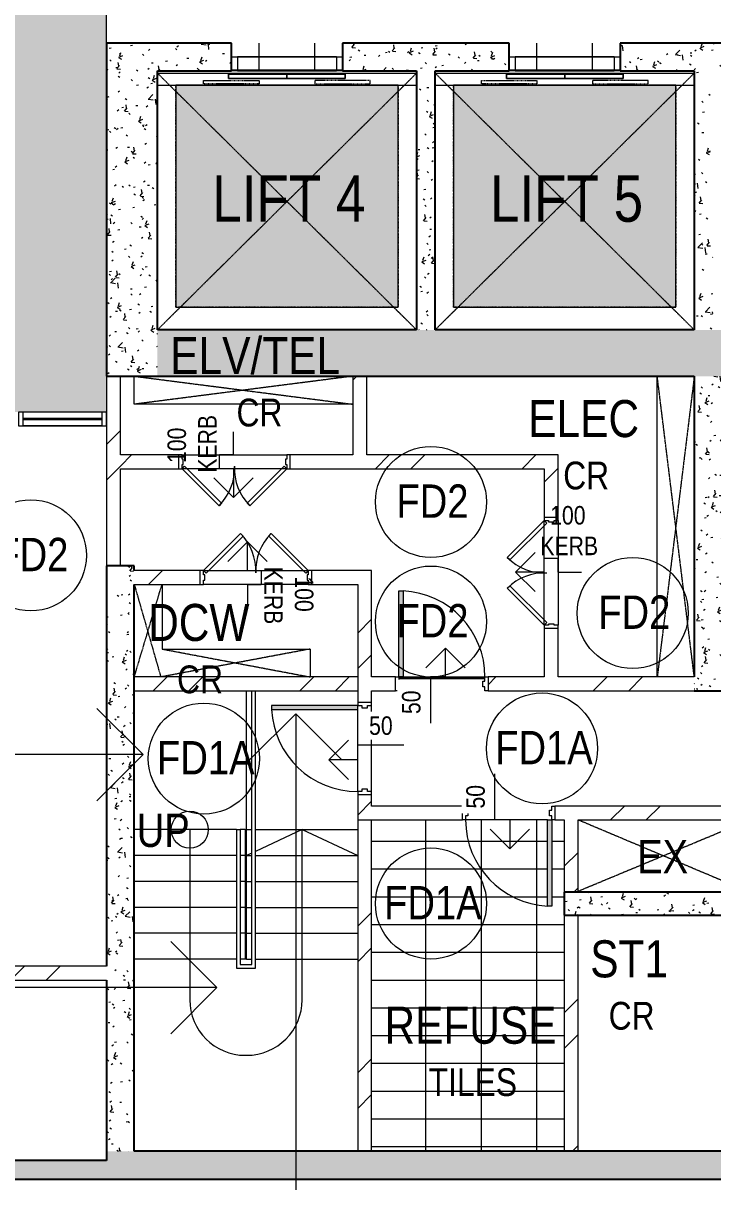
# Model space of a CAD drawing. Header units: millimetres. Extents: x -4865574 to 353735, y -2734656 to 279194.
# Drawn here: x -4836004 to -4828554, y -2709532 to -2697012 of the extents above; entities that cross this region are included whole.
import ezdxf

# ---------------------------------------------------------------- set-up
doc = ezdxf.new("R2010")
doc.units = ezdxf.units.MM
for name, pattern in [('AM-Centre', [11.5, 8, -1, 1.5, -1]), ('AM-Hidden', [4, 3, -1]), ('Long dash', [14.2875, 9.525, -4.7625]), ('Loose dash', [9.525, 3.175, -6.35])]:
    doc.linetypes.add(name, pattern=pattern)
doc.layers.add('+AT9-Hardscape', color=1, linetype='Continuous')
doc.layers.add('+AT9-Hatch', color=8, linetype='Continuous')
for name, color, linetype, lineweight in [('CURTAIN-MULLION', 8, 'Continuous', 9), ('CURTAIN-MULLION-CUT', 6, 'Continuous', 9), ('CURTAINPANEL', 8, 'Continuous', 9), ('CURTAINPANEL-CUT', 6, 'Continuous', 9), ('DOOR', 8, 'Continuous', 9), ('DOOR-CUT', 6, 'Continuous', 9), ('FLOOR', 6, 'Continuous', 9), ('FLOOR-FILL', 8, 'Continuous', 9), ('HRAIL', 8, 'Continuous', 9), ('HRAIL-POST', 8, 'Continuous', 9), ('LINE-0_13', 8, 'AM-Centre', 9), ('SPECEQUIP', 8, 'Continuous', 9), ('SPECEQUIP-1', 8, 'AM-Hidden', 9), ('SPECEQUIP-3', 8, 'Loose dash', 9), ('SPECEQUIP-4', 8, 'Long dash', 9), ('STAIR', 6, 'Continuous', 9), ('Stair Paths', 7, 'Continuous', 9), ('SYM', 9, 'Continuous', 9), ('SYM-SPOTELEV', 7, 'Continuous', 9), ('TAG-DOOR', 7, 'Continuous', 9), ('TAG-ROOM', 7, 'Continuous', 9), ('TEXT', 7, 'Continuous', 9), ('TEXT-1', 250, 'Continuous', 9), ('Up Arrows', 7, 'Continuous', 9), ('WALL-FILL', 8, 'Continuous', 9), ('WALL-FILL-1', 7, 'Continuous', 9), ('WALL-INT', 6, 'Continuous', 9), ('WALL-INTCUT', 2, 'Continuous', 9), ('WALL-RETCUT-1', 1, 'Continuous', 25)]:
    doc.layers.add(name, color=color, linetype=linetype, lineweight=lineweight)
doc.layers.add('SPECEQUIP-2', color=8, linetype='AM-Hidden', lineweight=9, transparency=1)
doc.styles.add('Arial Narrow', font='', dxfattribs={"height": 360})
doc.styles.add('Arial Narrow_1', font='', dxfattribs={"height": 300})
doc.styles.add('Arial Narrow_2', font='', dxfattribs={"height": 400})
doc.styles.add('Arial Narrow_3', font='', dxfattribs={"height": 200})
doc.styles.add('Arial Narrow_4', font='', dxfattribs={"height": 500})
doc.styles.get('Arial Narrow').set_extended_font_data('Arial Narrow')
doc.styles.get('Arial Narrow_1').set_extended_font_data('Arial Narrow')
doc.styles.get('Arial Narrow_2').set_extended_font_data('Arial Narrow')
doc.styles.get('Arial Narrow_3').set_extended_font_data('Arial Narrow')
doc.styles.get('Arial Narrow_4').set_extended_font_data('Arial Narrow')
pattern_1 = [(50, (0, 0), (437.242336, -38.253597), [45.72, -502.92]), (355, (0, 0), (-84.582752, 458.536743), [36.576, -402.336]), (100.451, (36.44, -3.2), (352.661968, 420.280247), [38.856, -427.416]), (46.184, (0, 121.9), (650.5899, -100.90328), [68.58, -754.38]), (96.636, (54.2, 113.5), (569.7659, 593.826305), [58.284, -641.124]), (351.184, (0, 121.9), (569.77247, 593.82027), [54.864, -603.504]), (21, (60.96, 91.44), (363.875051, -245.43664), [45.72, -502.92]), (326, (60.96, 91.44), (148.325282, 442.051804), [36.576, -402.336]), (71.451, (91.3, 71), (512.201014, 196.611472), [38.856, -427.416]), (37.5, (0, 0), (7.412779, 202.9317907), [20.117, -377.342, 20.117, -388.315, -403.86]), (37.5, (0, 0), (7.412779, 202.9317907), [-805.891, 20.117, -383.743]), (7.5, (0, 0), (160.3671525, 240.433052), [20.117, -212.75, 20.117, -368.198, -153.924]), (7.5, (0, 0), (160.3671525, 240.433052), [-621.182, 20.117, -133.807]), (327.5, (-135.94, 0), (325.41783, -13.7490993), [20.117, -132.283, 20.117, -455.371, -630.936]), (327.5, (-135.94, 0), (325.41783, -13.7490993), [-627.888, 20.117, -610.819]), (317.5, (-196.9, 0), (355.510028, 61.024399), [20.117, -178.003, 20.117, -295.656, -448.056]), (317.5, (-196.9, 0), (355.510028, 61.024399), [-513.893, 20.117, -427.939])]
pattern_2 = [(0, (-4827453.78, -2697816.07), (0, 298.964), []), (90, (-4827453.8, -2697816.07), (-600, 4e-14), [])]
pattern_3 = [(45, (0, 0), (-791.9596, 791.9596), []), (45, (0, 1200), (-791.9596, 791.9596), [])]

# ---------------------------------------------------------------- blocks, each defined once
blk = doc.blocks.new('AM DSW-Double Leaf Timber Riser door - DSW-3 _1200 X 2400_-2296996-LEVEL 61 _BMU ACCESS_')
at = {"layer": 'DOOR', "color": 8}
for centre, start, end in [((-566, 76), 357.2627, 44.8601), ((563, 73), 134.6943, 182.4304)]:
    blk.add_arc(centre, 565, start, end, dxfattribs=at)
at = {"layer": 'DOOR-CUT', "color": 8}
for p, q in [((-565, 75), (-165, 475)), ((-139, 448), (-538, 48)), ((-165, 475), (-139, 448)), ((139, 448), (165, 475)), ((538, 48), (139, 448)), ((565, 75), (165, 475)), ((-565, 75), (-600, 75)), ((-538, 48), (-565, 75)), ((-565, 30), (-565, 75)), ((-553, 30), (-565, 30)), ((-553, -30), (-553, 30)), ((565, 75), (538, 48)), ((565, 30), (553, 30)), ((553, 30), (553, -30)), ((600, 75), (565, 75)), ((565, 75), (565, 30)), ((-600, -75), (-565, -75)), ((-565, -75), (-565, -30)), ((-565, -30), (-553, -30)), ((553, -30), (565, -30)), ((565, -30), (565, -75)), ((565, -75), (600, -75))]:
    blk.add_line(p, q, dxfattribs=at)
blk = doc.blocks.new('AM FDN Fire rated single leaf solid door _host control_ - FD _1000 X 2400 1HR_-5623478-LEVEL 61 _BMU ACCESS_')
at = {"layer": 'DOOR'}
blk.add_hatch(color=8, dxfattribs=at).paths.add_polyline_path([(420, -75), (420, -1005), (465, -1005), (465, -75)])
at = {"layer": 'DOOR-CUT', "color": 8}
for p, q in [((-500, 75), (-465, 75)), ((-465, 75), (-465, 30)), ((-465, 30), (-440, 30)), ((-440, 30), (-440, -30)), ((440, 30), (465, 30)), ((440, -30), (440, 30)), ((465, 75), (500, 75)), ((465, 30), (465, 75)), ((-465, -75), (-500, -75)), ((-440, -30), (-465, -30)), ((-465, -30), (-465, -75)), ((420, -75), (465, -75)), ((420, -1005), (420, -75)), ((465, -30), (440, -30)), ((465, -75), (465, -30)), ((465, -75), (465, -1005)), ((500, -75), (465, -75)), ((465, -1005), (420, -1005))]:
    blk.add_line(p, q, dxfattribs=at)
blk.add_arc((465, -76), 930, 179.926, 267.2335, dxfattribs=at)
blk = doc.blocks.new('AM DSW-Double Leaf Timber Riser door - DSW-3 _1200 X 2400_-5183882-LEVEL 61 _BMU ACCESS_')
at = {"layer": 'DOOR', "color": 8}
for centre, start, end in [((-566, 76), 357.2627, 44.8601), ((563, 73), 134.6943, 182.4304)]:
    blk.add_arc(centre, 565, start, end, dxfattribs=at)
at = {"layer": 'DOOR-CUT', "color": 8}
for p, q in [((-565, 75), (-165, 475)), ((-139, 448), (-538, 48)), ((-165, 475), (-139, 448)), ((139, 448), (165, 475)), ((538, 48), (139, 448)), ((565, 75), (165, 475)), ((-565, 75), (-600, 75)), ((-538, 48), (-565, 75)), ((-565, 30), (-565, 75)), ((-553, 30), (-565, 30)), ((-553, -30), (-553, 30)), ((565, 75), (538, 48)), ((565, 30), (553, 30)), ((553, 30), (553, -30)), ((600, 75), (565, 75)), ((565, 75), (565, 30)), ((-600, -75), (-565, -75)), ((-565, -75), (-565, -30)), ((-565, -30), (-553, -30)), ((553, -30), (565, -30)), ((565, -30), (565, -75)), ((565, -75), (600, -75))]:
    blk.add_line(p, q, dxfattribs=at)
blk = doc.blocks.new('AM_Lift - Pessenger Lift - Car 2400x2400_ Shaft 2800x2800mm-6162868-LEVEL 61 _BMU ACCESS_')
at = {"layer": 'SPECEQUIP-2'}
blk.add_hatch(color=256, dxfattribs=at).paths.add_polyline_path([(-1235, -2630), (1165, -2630), (1165, -230), (-1235, -230), (-1235, -1480)])
at = {"layer": 'SPECEQUIP'}
for p, q in [((-635, 75), (565, 75)), ((-635, -75), (-635, 75)), ((500, 75), (-570, 75)), ((-570, 75), (-570, -75)), ((500, 75), (500, -75)), ((565, 75), (565, -75)), ((-1435, -100), (1365, -100)), ((-1435, -2875), (-1435, -100)), ((-35, -110), (-665, -110)), ((-665, -110), (-665, -160)), ((-665, -160), (-665, -110)), ((-665, -110), (-35, -110)), ((565, -75), (-635, -75)), ((-570, -75), (500, -75)), ((-35, -160), (-35, -110)), ((-35, -110), (-35, -160)), ((-35, -110), (-35, -160)), ((595, -110), (-35, -110)), ((-35, -110), (595, -110)), ((-35, -160), (-35, -110)), ((595, -160), (595, -110)), ((595, -110), (595, -160)), ((1365, -100), (1365, -2875)), ((-1435, -230), (-1235, -230)), ((-1235, -230), (1165, -230)), ((1165, -230), (-1235, -230)), ((-1235, -230), (-1235, -2630)), ((-665, -160), (-35, -160)), ((-35, -160), (-665, -160)), ((-35, -160), (595, -160)), ((595, -160), (-35, -160)), ((1165, -230), (1365, -230)), ((1165, -2630), (1165, -230)), ((-1235, -2630), (1165, -2630)), ((1365, -2875), (-1435, -2875))]:
    blk.add_line(p, q, dxfattribs=at)
at = {"layer": 'SPECEQUIP-1'}
for p, q in [((-1235, -298), (-1435, -100)), ((1165, -298), (1365, -100)), ((1118, -2630), (-1235, -298)), ((-1188, -2630), (1165, -298)), ((-1435, -2875), (-1188, -2630)), ((1365, -2875), (1118, -2630))]:
    blk.add_line(p, q, dxfattribs=at)
at = {"layer": 'SPECEQUIP-3'}
for p, q in [((-1235, -230), (1165, -230)), ((-1235, -2630), (-1235, -230)), ((1165, -230), (1165, -2630)), ((1165, -2630), (-1235, -2630))]:
    blk.add_line(p, q, dxfattribs=at)
at = {"layer": 'SPECEQUIP-4'}
for p, q in [((-935, -180), (-335, -180)), ((-935, -215), (-935, -180)), ((-335, -215), (-935, -215)), ((-335, -180), (-335, -215)), ((865, -180), (265, -180)), ((265, -180), (265, -215)), ((265, -215), (865, -215)), ((865, -215), (865, -180))]:
    blk.add_line(p, q, dxfattribs=at)
blk = doc.blocks.new('Rectangular Mullion - 50 x 150 mm-6844413-LEVEL 61 _BMU ACCESS_')
at = {"layer": 'CURTAIN-MULLION-CUT', "color": 8}
for p, q in [((-50, 75), (0, 75)), ((-50, -75), (-50, 75)), ((0, 75), (0, -75)), ((0, -75), (-50, -75))]:
    blk.add_line(p, q, dxfattribs=at)
blk = doc.blocks.new('System Panel - AM_12 mm Clear Glass-6848239-LEVEL 61 _BMU ACCESS_')
at = {"layer": 'CURTAINPANEL-CUT', "color": 8}
for p, q in [((425, 6), (-425, 6)), ((-425, 6), (-425, -6)), ((425, -6), (425, 6)), ((-425, -6), (425, -6))]:
    blk.add_line(p, q, dxfattribs=at)
blk = doc.blocks.new('Rectangular Mullion - 50 x 150 mm-V4-LEVEL 61 _BMU ACCESS_')
at = {"layer": 'CURTAIN-MULLION'}
for p, q in [((-4835154, -2701214), (-4836004, -2701214)), ((-4836004, -2701364), (-4835154, -2701364))]:
    blk.add_line(p, q, dxfattribs=at)
blk = doc.blocks.new('Rectangular Mullion - 50 x 150 mm-6844410-LEVEL 61 _BMU ACCESS_')
at = {"layer": 'CURTAIN-MULLION-CUT', "color": 8}
for p, q in [((-25, 75), (25, 75)), ((-25, -75), (-25, 75)), ((25, 75), (25, -75)), ((25, -75), (-25, -75))]:
    blk.add_line(p, q, dxfattribs=at)
blk = doc.blocks.new('Railing - Railing-7835287-LEVEL 61 _BMU ACCESS_')
at = {"layer": 'HRAIL'}
for p, q in [((-4833535, -2705727), (-4833535, -2704227)), ((-4833495, -2705727), (-4833495, -2704227)), ((-4833699, -2705727), (-4833659, -2705727)), ((-4833699, -2705727), (-4833699, -2707127)), ((-4833659, -2705727), (-4833659, -2707127)), ((-4833535, -2707183), (-4833535, -2705727)), ((-4833495, -2707223), (-4833495, -2705727)), ((-4833699, -2707127), (-4833699, -2707223)), ((-4833659, -2707127), (-4833659, -2707183)), ((-4833699, -2707223), (-4833495, -2707223)), ((-4833659, -2707183), (-4833535, -2707183))]:
    blk.add_line(p, q, dxfattribs=at)
blk = doc.blocks.new('AM FDN Fire rated single leaf solid door _host control_ - FD _1000 X 2400 1HR_-5623479-LEVEL 61 _BMU ACCESS_')
at = {"layer": 'DOOR'}
blk.add_hatch(color=8, dxfattribs=at).paths.add_polyline_path([(420, 1005), (420, 75), (465, 75), (465, 1005)])
at = {"layer": 'DOOR-CUT', "color": 8}
for p, q in [((420, 1005), (420, 75)), ((465, 1005), (420, 1005)), ((465, 75), (465, 1005)), ((-465, 75), (-500, 75)), ((-465, 30), (-465, 75)), ((-440, 30), (-465, 30)), ((-440, -30), (-440, 30)), ((420, 75), (465, 75)), ((465, 30), (440, 30)), ((440, 30), (440, -30)), ((500, 75), (465, 75)), ((465, 75), (465, 30)), ((-500, -75), (-465, -75)), ((-465, -75), (-465, -30)), ((-465, -30), (-440, -30)), ((440, -30), (465, -30)), ((465, -30), (465, -75)), ((465, -75), (500, -75))]:
    blk.add_line(p, q, dxfattribs=at)
blk.add_arc((465, 76), 930, 92.7665, 180.074, dxfattribs=at)
blk = doc.blocks.new('T-Door - Mark-342387-LEVEL 61 _BMU ACCESS_')
at = {"layer": 'TAG-DOOR'}
blk.add_circle((0, 0), 3, dxfattribs=at)
blk = doc.blocks.new('A-Slab kerb - A-Slab kerb 100-5628659-LEVEL 61 _BMU ACCESS_')
at = {"layer": 'SYM'}
for p, q in [((1.555, -2.5), (0.494, -1.439)), ((-0.75, -2.5), (-2, -2.5)), ((-0.75, -2.5), (-0.75, -3.25)), ((0, -2.5), (1.555, -2.5)), ((0, -2.5), (0, -3.25)), ((1.555, -2.5), (0.494, -3.561)), ((0, -3.25), (-0.75, -3.25))]:
    blk.add_line(p, q, dxfattribs=at)
blk = doc.blocks.new('A-Slab Step - A-Slab Step-5628179-LEVEL 61 _BMU ACCESS_')
at = {"layer": 'SYM'}
for p, q in [((0, 3.3), (-2.5, 3.3)), ((0, 2.5), (0, 3.3)), ((1.555, 2.5), (0.494, 3.561)), ((0, 2.5), (1.555, 2.5)), ((1.555, 2.5), (0.494, 1.439))]:
    blk.add_line(p, q, dxfattribs=at)
blk = doc.blocks.new('A-Slab Step - A-Slab Step-5628755-LEVEL 61 _BMU ACCESS_')
at = {"layer": 'SYM'}
for p, q in [((1.555, -2.5), (0.494, -1.439)), ((0, -2.5), (1.555, -2.5)), ((0, -2.5), (0, -3.3)), ((1.555, -2.5), (0.494, -3.561)), ((0, -3.3), (-2.5, -3.3))]:
    blk.add_line(p, q, dxfattribs=at)

msp = doc.modelspace()

# ---------------------------------------------------------------- hatches: boundary and pattern name
at = {"layer": '+AT9-Hatch'}
h = msp.add_hatch(dxfattribs=at)
h.set_pattern_fill('CTYSQMK2', color=8, scale=1.5, angle=90)
h.set_pattern_definition([(90, (7e-15, 107.76), (-457.2, 457.2), [698.87211, -215.52789]), (180, (-107.76, 7e-15), (-457.2, -457.2), [698.87211, -215.52789]), (135, (-457.2, 349.44), (-457.201, -457.201), [152.4, -494.17986]), (405, (-457.2, 349.44), (-457.201, 457.201), [152.4, -494.17986]), (135, (-349.44, 457.2), (-457.201, -457.201), [152.4, -494.17986]), (405, (-564.96, 457.2), (-457.201, 457.201), [152.4, -494.17986])])
h.paths.add_polyline_path([(-4838379, -2701214), (-4837254, -2701214), (-4837204, -2701214), (-4836054, -2701214), (-4836004, -2701214), (-4835154, -2701214), (-4835104, -2701214), (-4835104, -2700827), (-4835104, -2697227), (-4835104, -2694227), (-4835104, -2690627), (-4835104, -2690427), (-4834954, -2690427), (-4834954, -2690627), (-4834054, -2690627), (-4834054, -2689577), (-4834954, -2689577), (-4834954, -2689677), (-4835104, -2689677), (-4835104, -2689177), (-4835104, -2689142), (-4835059, -2689117), (-4834999, -2689142), (-4834954, -2689142), (-4834954, -2688257), (-4834954, -2688212), (-4834999, -2688237), (-4835059, -2688212), (-4835104, -2688212), (-4835104, -2688177), (-4835104, -2688077), (-4835404, -2688077), (-4835404, -2687877), (-4835404, -2686027), (-4835404, -2684527), (-4835404, -2682927), (-4835404, -2677697), (-4835404, -2675032), (-4835404, -2673732), (-4836904, -2673732), (-4836904, -2697727), (-4838429, -2697727), (-4838429, -2699409), (-4838429, -2699459), (-4838429, -2701214)])
h.paths.add_polyline_path([(-4834811, -2690247), (-4834182, -2690247), (-4834182, -2690947), (-4834811, -2690947)], flags=24)
h.paths.add_polyline_path([(-4834929, -2689533), (-4834103, -2689533), (-4834103, -2690466), (-4834929, -2690466)], flags=24)
at = {"layer": 'FLOOR-FILL'}
h = msp.add_hatch(dxfattribs=at)
h.set_pattern_fill('FP_3', color=256, style=0, pattern_type=2)
h.set_pattern_definition(pattern_2)
h.paths.add_polyline_path([(-4832734, -2697527), (-4832554, -2697527), (-4832554, -2697227), (-4833754, -2697227), (-4833754, -2697527)])
h = msp.add_hatch(dxfattribs=at)
h.set_pattern_fill('FP_3', color=256, style=0, pattern_type=2)
h.set_pattern_definition(pattern_2)
h.paths.add_polyline_path([(-4829734, -2697527), (-4829554, -2697527), (-4829554, -2697227), (-4830754, -2697227), (-4830754, -2697527)])
h = msp.add_hatch(dxfattribs=at)
h.set_pattern_fill('FP_8', color=256, style=0, pattern_type=2)
h.set_pattern_definition([(0, (-4832253.78, -2707351.87), (0, 300), []), (90, (-4832253.8, -2707351.9), (-600, 4e-14), [])])
h.paths.add_polyline_path([(-4831343, -2709202), (-4830158, -2709202), (-4830158, -2705622), (-4830294, -2705622), (-4830294, -2706552), (-4830339, -2706552), (-4830339, -2705622), (-4832240, -2705622), (-4832240, -2709202)])
at = {"layer": 'WALL-FILL'}
h = msp.add_hatch(dxfattribs=at)
h.set_pattern_fill('FP_1', color=256, style=0, pattern_type=2)
h.set_pattern_definition(pattern_1)
h.paths.add_polyline_path([(-4833754, -2697527), (-4833754, -2697227), (-4835104, -2697227), (-4835104, -2697527), (-4834554, -2697527)])
h = msp.add_hatch(dxfattribs=at)
h.set_pattern_fill('FP_1', color=256, style=0, pattern_type=2)
h.set_pattern_definition(pattern_1)
h.paths.add_polyline_path([(-4830754, -2697527), (-4830754, -2697227), (-4832554, -2697227), (-4832554, -2697527), (-4831343, -2697527)])
h = msp.add_hatch(dxfattribs=at)
h.set_pattern_fill('FP_1', color=256, style=0, pattern_type=2)
h.set_pattern_definition(pattern_1)
h.paths.add_polyline_path([(-4828554, -2697527), (-4827754, -2697527), (-4827754, -2697227), (-4829554, -2697227), (-4829554, -2697527), (-4828754, -2697527)])
h = msp.add_hatch(dxfattribs=at)
h.set_pattern_fill('FP_1', color=256, style=0, pattern_type=2)
h.set_pattern_definition(pattern_1)
h.paths.add_polyline_path([(-4835010, -2700827), (-4834554, -2700827), (-4834554, -2697527), (-4835104, -2697527), (-4835104, -2700827)])
h = msp.add_hatch(dxfattribs=at)
h.set_pattern_fill('FP_1', color=256, style=0, pattern_type=2)
h.set_pattern_definition(pattern_1)
h.paths.add_polyline_path([(-4831554, -2700327), (-4831554, -2697527), (-4831754, -2697527), (-4831754, -2700327)])
h = msp.add_hatch(dxfattribs=at)
h.set_pattern_fill('FP_1', color=256, style=0, pattern_type=2)
h.set_pattern_definition(pattern_1)
h.paths.add_polyline_path([(-4828554, -2700327), (-4828554, -2697527), (-4828754, -2697527), (-4828754, -2700327)])
h = msp.add_hatch(dxfattribs=at)
h.set_pattern_fill('FP_1', color=256, style=0, pattern_type=2)
h.set_pattern_definition(pattern_1)
h.paths.add_polyline_path([(-4822754, -2700827), (-4822754, -2700327), (-4834554, -2700327), (-4834554, -2700827), (-4824007, -2700827)])
h = msp.add_hatch(dxfattribs=at)
h.set_pattern_fill('FP_1', color=256, style=0, pattern_type=2)
h.set_pattern_definition(pattern_1)
h.paths.add_polyline_path([(-4828354, -2703827), (-4828354, -2700827), (-4828754, -2700827), (-4828754, -2703827)])
h = msp.add_hatch(dxfattribs=at)
h.set_pattern_fill('FP_1', color=256, style=0, pattern_type=2)
h.set_pattern_definition(pattern_1)
h.paths.add_polyline_path([(-4834804, -2709202), (-4834804, -2702877), (-4835104, -2702877), (-4835104, -2709202)])
h = msp.add_hatch(dxfattribs=at)
h.set_pattern_fill('FP_1', color=256, style=0, pattern_type=2)
h.set_pattern_definition(pattern_1)
h.paths.add_polyline_path([(-4826154, -2704227), (-4825254, -2704227), (-4825254, -2703827), (-4828754, -2703827), (-4828754, -2704227), (-4826452, -2704227)])
h = msp.add_hatch(dxfattribs=at)
h.set_pattern_fill('FP_1', color=256, style=0, pattern_type=2)
h.set_pattern_definition(pattern_1)
h.paths.add_polyline_path([(-4830158, -2706652), (-4824954, -2706652), (-4824954, -2706402), (-4830158, -2706402)])
h = msp.add_hatch(dxfattribs=at)
h.set_pattern_fill('FP_1', color=256, style=0, pattern_type=2)
h.set_pattern_definition(pattern_1)
h.paths.add_polyline_path([(-4828898, -2709502), (-4823754, -2709502), (-4823754, -2709202), (-4835104, -2709202), (-4835104, -2709502), (-4831343, -2709502)])
h = msp.add_hatch(dxfattribs=at)
h.set_pattern_fill('FP_1', color=256, style=0, pattern_type=2)
h.set_pattern_definition(pattern_1)
h.paths.add_polyline_path([(-4846013, -2709502), (-4835104, -2709502), (-4835104, -2709302), (-4846729, -2709302), (-4846729, -2709502)])
at = {"layer": 'WALL-FILL-1'}
h = msp.add_hatch(dxfattribs=at)
h.set_pattern_fill('FP_5', color=256, style=0, pattern_type=2)
h.set_pattern_definition(pattern_3)
h.paths.add_polyline_path([(-4835010, -2702877), (-4834954, -2702877), (-4834954, -2700827), (-4835104, -2700827), (-4835104, -2702877)])
h = msp.add_hatch(dxfattribs=at)
h.set_pattern_fill('FP_5', color=256, style=0, pattern_type=2)
h.set_pattern_definition(pattern_3)
h.paths.add_polyline_path([(-4832293, -2701677), (-4832293, -2700827), (-4832443, -2700827), (-4832443, -2701677)])
h = msp.add_hatch(dxfattribs=at)
h.set_pattern_fill('FP_5', color=256, style=0, pattern_type=2)
h.set_pattern_definition(pattern_3)
h.paths.add_polyline_path([(-4830224, -2701827), (-4830224, -2701677), (-4833122, -2701677), (-4833122, -2701827), (-4830374, -2701827)])
h.paths.add_polyline_path([(-4834322, -2701827), (-4834322, -2701677), (-4834954, -2701677), (-4834954, -2701827)])
h = msp.add_hatch(dxfattribs=at)
h.set_pattern_fill('FP_5', color=256, style=0, pattern_type=2)
h.set_pattern_definition(pattern_3)
h.paths.add_polyline_path([(-4830224, -2704077), (-4830224, -2703552), (-4830374, -2703552), (-4830374, -2704077)])
h.paths.add_polyline_path([(-4830374, -2702352), (-4830224, -2702352), (-4830224, -2701827), (-4830374, -2701827)])
h = msp.add_hatch(dxfattribs=at)
h.set_pattern_fill('FP_5', color=8, style=0, pattern_type=2)
h.set_pattern_definition(pattern_3)
h.paths.add_polyline_path([(-4832890, -2703077), (-4832390, -2703077), (-4832390, -2702927), (-4832890, -2702927)])
h.paths.add_polyline_path([(-4834090, -2703077), (-4834090, -2702927), (-4834804, -2702927), (-4834804, -2703077)])
h = msp.add_hatch(dxfattribs=at)
h.set_pattern_fill('FP_5', color=256, style=0, pattern_type=2)
h.set_pattern_definition(pattern_3)
h.paths.add_polyline_path([(-4832390, -2705622), (-4832240, -2705622), (-4832240, -2705350), (-4832390, -2705350)])
h.paths.add_polyline_path([(-4832390, -2704350), (-4832240, -2704350), (-4832240, -2702927), (-4832390, -2702927), (-4832390, -2704166)])
h = msp.add_hatch(dxfattribs=at)
h.set_pattern_fill('FP_5', color=256, style=0, pattern_type=2)
h.set_pattern_definition(pattern_3)
h.paths.add_polyline_path([(-4832565, -2704227), (-4832390, -2704227), (-4832390, -2704077), (-4834804, -2704077), (-4834804, -2704227), (-4833788, -2704227)])
h = msp.add_hatch(dxfattribs=at)
h.set_pattern_fill('FP_5', color=256, style=0, pattern_type=2)
h.set_pattern_definition(pattern_3)
h.paths.add_polyline_path([(-4830120, -2704227), (-4828754, -2704227), (-4828754, -2704077), (-4830980, -2704077), (-4830980, -2704227)])
h.paths.add_polyline_path([(-4831980, -2704227), (-4831980, -2704077), (-4832240, -2704077), (-4832240, -2704227)])
h = msp.add_hatch(dxfattribs=at)
h.set_pattern_fill('FP_5', color=256, style=0, pattern_type=2)
h.set_pattern_definition(pattern_3)
h.paths.add_polyline_path([(-4830158, -2706402), (-4830008, -2706402), (-4830008, -2705472), (-4830158, -2705472), (-4830158, -2705910)])
h = msp.add_hatch(dxfattribs=at)
h.set_pattern_fill('FP_5', color=256, style=0, pattern_type=2)
h.set_pattern_definition(pattern_3)
h.paths.add_polyline_path([(-4823752, -2705622), (-4823752, -2705472), (-4830008, -2705472), (-4830008, -2705622), (-4823902, -2705622)])
h = msp.add_hatch(dxfattribs=at)
h.set_pattern_fill('FP_5', color=256, style=0, pattern_type=2)
h.set_pattern_definition(pattern_3)
h.paths.add_polyline_path([(-4832240, -2709202), (-4832240, -2705622), (-4832390, -2705622), (-4832390, -2709202)])
h = msp.add_hatch(dxfattribs=at)
h.set_pattern_fill('FP_5', color=256, style=0, pattern_type=2)
h.set_pattern_definition(pattern_3)
h.paths.add_polyline_path([(-4830008, -2709202), (-4830008, -2706652), (-4830158, -2706652), (-4830158, -2709202)])
h = msp.add_hatch(dxfattribs=at)
h.set_pattern_fill('FP_5', color=256, style=0, pattern_type=2)
h.set_pattern_definition(pattern_3)
h.paths.add_polyline_path([(-4839829, -2707352), (-4838014, -2707352), (-4838014, -2707202), (-4839829, -2707202)])
h.paths.add_polyline_path([(-4835104, -2707352), (-4835104, -2707202), (-4837114, -2707202), (-4837114, -2707352), (-4836233, -2707352)])

# ---------------------------------------------------------------- linework, layer by layer
at = {"layer": '+AT9-Hardscape'}
msp.add_line((-4835104, -2697227), (-4835104, -2700827), dxfattribs=at)
at = {"layer": 'FLOOR', "color": 1}
for p, q in [((-4835104, -2697227), (-4835104, -2694227)), ((-4832554, -2697527), (-4833754, -2697527)), ((-4829554, -2697527), (-4830754, -2697527)), ((-4834804, -2701130), (-4834804, -2700827)), ((-4829154, -2704077), (-4829154, -2700827)), ((-4832443, -2701130), (-4834804, -2701130)), ((-4835154, -2701364), (-4836004, -2701364)), ((-4834504, -2703077), (-4834504, -2703775)), ((-4834504, -2703775), (-4832904, -2703775)), ((-4832904, -2703775), (-4832904, -2704077)), ((-4831900, -2704077), (-4831015, -2704077)), ((-4831900, -2704077), (-4831015, -2704077)), ((-4833590, -2705727), (-4833590, -2704227)), ((-4832240, -2705315), (-4832240, -2704385)), ((-4830339, -2705622), (-4831224, -2705622)), ((-4833604, -2705727), (-4833535, -2705727)), ((-4833495, -2705727), (-4832390, -2705727))]:
    msp.add_line(p, q, dxfattribs=at)
at = {"layer": 'LINE-0_13'}
for p, q in [((-4834804, -2700827), (-4832443, -2701130)), ((-4832443, -2700827), (-4834804, -2701130)), ((-4834804, -2700827), (-4832443, -2701130)), ((-4832443, -2700827), (-4834804, -2701130)), ((-4828754, -2700827), (-4829154, -2704077)), ((-4828754, -2704077), (-4829154, -2700827)), ((-4828754, -2700827), (-4829154, -2704077)), ((-4828754, -2704077), (-4829154, -2700827)), ((-4834804, -2704077), (-4834504, -2703077)), ((-4834804, -2703077), (-4834517, -2704077)), ((-4834804, -2704077), (-4834504, -2703077)), ((-4834804, -2703077), (-4834517, -2704077)), ((-4832904, -2703775), (-4834517, -2704077)), ((-4832904, -2703775), (-4834517, -2704077)), ((-4834504, -2703775), (-4832904, -2704077)), ((-4834504, -2703775), (-4832904, -2704077)), ((-4828155, -2705622), (-4830028, -2706402)), ((-4828155, -2705622), (-4830028, -2706402)), ((-4830008, -2705620), (-4828155, -2706401)), ((-4830008, -2705620), (-4828155, -2706401))]:
    msp.add_line(p, q, dxfattribs=at)
at = {"layer": 'STAIR', "color": 1}
for p, q in [((-4833699, -2705727), (-4834804, -2705727)), ((-4833604, -2705727), (-4833659, -2705727)), ((-4833604, -2705727), (-4833604, -2706007)), ((-4833590, -2705727), (-4833535, -2705727)), ((-4833590, -2706007), (-4833590, -2705727)), ((-4833495, -2705727), (-4832390, -2705727)), ((-4833699, -2706007), (-4834804, -2706007)), ((-4833604, -2706007), (-4833659, -2706007)), ((-4833604, -2706007), (-4833604, -2706287)), ((-4833590, -2706287), (-4833590, -2706007)), ((-4833590, -2706007), (-4833535, -2706007)), ((-4833495, -2706007), (-4832390, -2706007)), ((-4833699, -2706287), (-4834804, -2706287)), ((-4833604, -2706287), (-4833659, -2706287)), ((-4833604, -2706287), (-4833604, -2706567)), ((-4833590, -2706567), (-4833590, -2706287)), ((-4833590, -2706287), (-4833535, -2706287)), ((-4833495, -2706287), (-4832390, -2706287)), ((-4833699, -2706567), (-4834804, -2706567)), ((-4833604, -2706567), (-4833659, -2706567)), ((-4833604, -2706567), (-4833604, -2706847)), ((-4833590, -2706847), (-4833590, -2706567)), ((-4833590, -2706567), (-4833535, -2706567)), ((-4833495, -2706567), (-4832390, -2706567)), ((-4833699, -2706847), (-4834804, -2706847)), ((-4833604, -2706847), (-4833659, -2706847)), ((-4833604, -2706847), (-4833604, -2707127)), ((-4833590, -2707127), (-4833590, -2706847)), ((-4833590, -2706847), (-4833535, -2706847)), ((-4833495, -2706847), (-4832390, -2706847)), ((-4833699, -2707127), (-4834804, -2707127)), ((-4833604, -2707127), (-4833659, -2707127)), ((-4833590, -2707127), (-4833604, -2707127)), ((-4833590, -2707127), (-4833535, -2707127)), ((-4833495, -2707127), (-4832390, -2707127)), ((-4830008, -2709202), (-4829828, -2709202))]:
    msp.add_line(p, q, dxfattribs=at)
at = {"layer": 'SYM-SPOTELEV'}
for p, q in [((-4834709, -2704916), (-4835209, -2704416)), ((-4833060, -2704474), (-4833560, -2704974)), ((-4833060, -2704474), (-4832560, -2704974)), ((-4833060, -2704474), (-4833060, -2709697)), ((-4834709, -2704916), (-4838122, -2704916)), ((-4834709, -2704916), (-4835209, -2705416))]:
    msp.add_line(p, q, dxfattribs=at)
at = {"layer": 'TEXT-1'}
for q in [(-4834410, -2706934), (-4847962, -2707434), (-4834410, -2707934)]:
    msp.add_line((-4833910, -2707434), q, dxfattribs=at)
at = {"layer": 'Up Arrows'}
for p, q in [((-4834204, -2705727), (-4834204, -2706007)), ((-4832990, -2705727), (-4833495, -2705963)), ((-4832990, -2706007), (-4832990, -2705727)), ((-4832990, -2705727), (-4832390, -2706007)), ((-4834204, -2706007), (-4834204, -2706287)), ((-4833535, -2705981), (-4833590, -2706007)), ((-4832990, -2706287), (-4832990, -2706007)), ((-4834204, -2706287), (-4834204, -2706567)), ((-4832990, -2706567), (-4832990, -2706287)), ((-4834204, -2706567), (-4834204, -2706847)), ((-4832990, -2706847), (-4832990, -2706567)), ((-4834204, -2706847), (-4834204, -2707127)), ((-4832990, -2707127), (-4832990, -2706847)), ((-4834204, -2707127), (-4834204, -2707565)), ((-4832990, -2707565), (-4832990, -2707127)), ((-4833604, -2708165), (-4833590, -2708165))]:
    msp.add_line(p, q, dxfattribs=at)
msp.add_circle((-4834204, -2705727), 200, dxfattribs=at)
for centre, start, end in [((-4833604, -2707565), 180, 270), ((-4833590, -2707565), 270, 0)]:
    msp.add_arc(centre, 600, start, end, dxfattribs=at)
at = {"layer": 'WALL-INT', "color": 8}
for p, q in [((-4834287, -2701677), (-4833157, -2701677)), ((-4833157, -2701827), (-4834287, -2701827)), ((-4830374, -2703517), (-4830374, -2702387)), ((-4830224, -2702387), (-4830224, -2703517)), ((-4834055, -2702927), (-4832925, -2702927)), ((-4832925, -2703077), (-4834055, -2703077)), ((-4831945, -2704079), (-4831015, -2704079)), ((-4831015, -2704097), (-4831945, -2704097)), ((-4832390, -2705315), (-4832390, -2704430))]:
    msp.add_line(p, q, dxfattribs=at)
at = {"layer": 'WALL-INTCUT', "color": 1}
for p, q in [((-4835104, -2700827), (-4835104, -2702877)), ((-4834954, -2701677), (-4834954, -2700827)), ((-4832443, -2700827), (-4832443, -2701677)), ((-4832293, -2701677), (-4832293, -2700827)), ((-4834322, -2701677), (-4834954, -2701677)), ((-4834322, -2701827), (-4834322, -2701677)), ((-4832443, -2701677), (-4833122, -2701677)), ((-4833122, -2701677), (-4833122, -2701827)), ((-4830224, -2701677), (-4832293, -2701677)), ((-4830224, -2702352), (-4830224, -2701677)), ((-4834954, -2701827), (-4834322, -2701827)), ((-4834954, -2702877), (-4834954, -2701827)), ((-4833122, -2701827), (-4830374, -2701827)), ((-4830374, -2701827), (-4830374, -2702352)), ((-4830374, -2702352), (-4830224, -2702352)), ((-4834090, -2702927), (-4834804, -2702927)), ((-4834090, -2703077), (-4834090, -2702927)), ((-4832240, -2702927), (-4832890, -2702927)), ((-4832890, -2702927), (-4832890, -2703077)), ((-4832240, -2704077), (-4832240, -2702927)), ((-4834804, -2703077), (-4834090, -2703077)), ((-4832890, -2703077), (-4832390, -2703077)), ((-4832390, -2703077), (-4832390, -2704350)), ((-4830374, -2703552), (-4830374, -2704077)), ((-4830224, -2703552), (-4830374, -2703552)), ((-4830224, -2704077), (-4830224, -2703552)), ((-4832390, -2704077), (-4834804, -2704077)), ((-4831980, -2704077), (-4832240, -2704077)), ((-4831980, -2704227), (-4831980, -2704077)), ((-4830374, -2704077), (-4830980, -2704077)), ((-4830980, -2704077), (-4830980, -2704227)), ((-4828754, -2704077), (-4830224, -2704077)), ((-4834804, -2704227), (-4832390, -2704227)), ((-4832240, -2704350), (-4832240, -2704227)), ((-4832240, -2704227), (-4831980, -2704227)), ((-4830980, -2704227), (-4828754, -2704227)), ((-4832390, -2704350), (-4832240, -2704350)), ((-4832240, -2705350), (-4832390, -2705350)), ((-4832390, -2705350), (-4832390, -2709202)), ((-4832240, -2705472), (-4832240, -2705350)), ((-4831259, -2705472), (-4832240, -2705472)), ((-4831259, -2705622), (-4831259, -2705472)), ((-4826154, -2705472), (-4830259, -2705472)), ((-4830259, -2705472), (-4830259, -2705622)), ((-4832390, -2705622), (-4831259, -2705622)), ((-4832240, -2709202), (-4832240, -2705622)), ((-4830259, -2705622), (-4830158, -2705622)), ((-4830158, -2705622), (-4830158, -2706402)), ((-4830008, -2705622), (-4828155, -2705622)), ((-4830008, -2706402), (-4830008, -2705622)), ((-4830158, -2706652), (-4830158, -2709202)), ((-4830008, -2709202), (-4830008, -2706652)), ((-4835104, -2707202), (-4837114, -2707202)), ((-4836304, -2707352), (-4835104, -2707352))]:
    msp.add_line(p, q, dxfattribs=at)
at = {"layer": 'WALL-RETCUT-1'}
for p, q in [((-4833754, -2697227), (-4835104, -2697227)), ((-4833754, -2697527), (-4833754, -2697227)), ((-4830754, -2697227), (-4832554, -2697227)), ((-4832554, -2697227), (-4832554, -2697527)), ((-4830754, -2697527), (-4830754, -2697227)), ((-4827754, -2697227), (-4829554, -2697227)), ((-4829554, -2697227), (-4829554, -2697527)), ((-4834554, -2697527), (-4833754, -2697527)), ((-4834554, -2700327), (-4834554, -2697527)), ((-4832554, -2697527), (-4831754, -2697527)), ((-4831754, -2697527), (-4831754, -2700327)), ((-4831554, -2697527), (-4830754, -2697527)), ((-4831554, -2700327), (-4831554, -2697527)), ((-4829554, -2697527), (-4828754, -2697527)), ((-4828754, -2697527), (-4828754, -2700327)), ((-4831754, -2700327), (-4834554, -2700327)), ((-4828754, -2700327), (-4831554, -2700327)), ((-4835104, -2700827), (-4828754, -2700827)), ((-4828754, -2700827), (-4828754, -2704077)), ((-4834804, -2702877), (-4835104, -2702877)), ((-4835104, -2702877), (-4835104, -2707202)), ((-4834804, -2702927), (-4834804, -2702877)), ((-4834804, -2709202), (-4834804, -2703077)), ((-4828754, -2704227), (-4826154, -2704227)), ((-4826154, -2706402), (-4830158, -2706402)), ((-4830158, -2706402), (-4830158, -2706652)), ((-4830158, -2706652), (-4823752, -2706652)), ((-4835104, -2707352), (-4835104, -2709302)), ((-4823754, -2709202), (-4834804, -2709202)), ((-4835104, -2709302), (-4846729, -2709302)), ((-4846729, -2709502), (-4835104, -2709502)), ((-4835104, -2709502), (-4823754, -2709502))]:
    msp.add_line(p, q, dxfattribs=at)

# ---------------------------------------------------------------- block references
at = {"layer": 'CURTAIN-MULLION', "extrusion": (0, 0, -1), "rotation": 180}
for name, p in [('Rectangular Mullion - 50 x 150 mm-6844410-LEVEL 61 _BMU ACCESS_', (4836029, -2701289)), ('Rectangular Mullion - 50 x 150 mm-6844413-LEVEL 61 _BMU ACCESS_', (4835104, -2701289))]:
    msp.add_blockref(name, p, dxfattribs=at)
at = {"layer": 'CURTAIN-MULLION'}
msp.add_blockref('Rectangular Mullion - 50 x 150 mm-V4-LEVEL 61 _BMU ACCESS_', (0, 0), dxfattribs=at)
at = {"layer": 'CURTAINPANEL'}
msp.add_blockref('System Panel - AM_12 mm Clear Glass-6848239-LEVEL 61 _BMU ACCESS_', (-4835579, -2701289), dxfattribs=at)
at = {"layer": 'DOOR', "color": 8, "rotation": 180}
msp.add_blockref('AM DSW-Double Leaf Timber Riser door - DSW-3 _1200 X 2400_-2296996-LEVEL 61 _BMU ACCESS_', (-4833722, -2701752), dxfattribs=at)
at = {"layer": 'DOOR'}
for name, p, rotation in [('AM DSW-Double Leaf Timber Riser door - DSW-3 _1200 X 2400_-2296996-LEVEL 61 _BMU ACCESS_', (-4830299, -2702952), 90), ('AM FDN Fire rated single leaf solid door _host control_ - FD _1000 X 2400 1HR_-5623478-LEVEL 61 _BMU ACCESS_', (-4831480, -2704152), 180), ('AM FDN Fire rated single leaf solid door _host control_ - FD _1000 X 2400 1HR_-5623479-LEVEL 61 _BMU ACCESS_', (-4832315, -2704850), 90)]:
    msp.add_blockref(name, p, dxfattribs=dict(at, rotation=rotation))
at = {"layer": 'DOOR', "color": 8}
msp.add_blockref('AM DSW-Double Leaf Timber Riser door - DSW-3 _1200 X 2400_-5183882-LEVEL 61 _BMU ACCESS_', (-4833490, -2703002), dxfattribs=at)
at = {"layer": 'DOOR'}
msp.add_blockref('AM FDN Fire rated single leaf solid door _host control_ - FD _1000 X 2400 1HR_-5623478-LEVEL 61 _BMU ACCESS_', (-4830759, -2705547), dxfattribs=at)
at = {"layer": 'HRAIL-POST'}
msp.add_blockref('Railing - Railing-7835287-LEVEL 61 _BMU ACCESS_', (0, 0), dxfattribs=at)
at = {"layer": 'SPECEQUIP-1'}
for p in [(-4833119, -2697452), (-4830119, -2697452)]:
    msp.add_blockref('AM_Lift - Pessenger Lift - Car 2400x2400_ Shaft 2800x2800mm-6162868-LEVEL 61 _BMU ACCESS_', p, dxfattribs=at)
at = {"layer": 'SYM', "color": 8, "xscale": 200, "yscale": 200, "zscale": 200}
for p, rotation in [((-4833232, -2701827), 269.9999999999755), ((-4833232, -2701827), 269.9999999999755), ((-4834082, -2702927), 89.99999999997524), ((-4834082, -2702927), 89.99999999997524)]:
    msp.add_blockref('A-Slab kerb - A-Slab kerb 100-5628659-LEVEL 61 _BMU ACCESS_', p, dxfattribs=dict(at, rotation=rotation))
at = {"layer": 'SYM', "xscale": 200, "yscale": 200, "zscale": 200}
for name, p, rotation in [('A-Slab kerb - A-Slab kerb 100-5628659-LEVEL 61 _BMU ACCESS_', (-4830374, -2703443), 180), ('A-Slab kerb - A-Slab kerb 100-5628659-LEVEL 61 _BMU ACCESS_', (-4830374, -2703443), 180), ('A-Slab Step - A-Slab Step-5628179-LEVEL 61 _BMU ACCESS_', (-4830943, -2704077), 89.99998644934225), ('A-Slab Step - A-Slab Step-5628755-LEVEL 61 _BMU ACCESS_', (-4832390, -2705472), 180.0000135263184), ('A-Slab Step - A-Slab Step-5628755-LEVEL 61 _BMU ACCESS_', (-4830248, -2705622), 270.0000135506577)]:
    msp.add_blockref(name, p, dxfattribs=dict(at, rotation=rotation))
at = {"layer": 'TAG-DOOR', "xscale": 199.9999999999999, "yscale": 199.9999999999999, "zscale": 199.9999999999999}
for p in [(-4831599, -2702186), (-4835921, -2702763), (-4829419, -2703386), (-4831599, -2703478), (-4830399, -2704849), (-4834052, -2704959), (-4831599, -2706525)]:
    msp.add_blockref('T-Door - Mark-342387-LEVEL 61 _BMU ACCESS_', p, dxfattribs=at)

# ---------------------------------------------------------------- texts
at = {"layer": 'Stair Paths', "insert": (-4834777, -2705554), "char_height": 360, "width": 687.75, "attachment_point": 1, "line_spacing_factor": 0.974696, "style": 'Arial Narrow'}
msp.add_mtext('UP', dxfattribs=at)
at = {"layer": 'SYM', "char_height": 200, "attachment_point": 1, "style": 'Arial Narrow_3'}
for s, insert, width, rotation in [('KERB', (-4834114, -2701870), 721.52, 90), ('KERB', (-4834114, -2701870), 721.52, 90), ('KERB', (-4833200, -2702884), 721.52, 270), ('KERB', (-4833200, -2702884), 721.52, 270), ('100', (-4832869, -2702990), 481.01, 270), ('100', (-4832869, -2702990), 481.01, 270)]:
    msp.add_mtext(s, dxfattribs=dict(at, insert=insert, width=width, rotation=rotation))
at = {"layer": 'SYM', "color": 8, "insert": (-4834445, -2701765), "char_height": 200, "width": 481.01, "attachment_point": 1, "rotation": 90, "style": 'Arial Narrow_3'}
msp.add_mtext('100', dxfattribs=at)
msp.add_mtext('100', dxfattribs=at)
at = {"layer": 'SYM', "char_height": 200, "attachment_point": 1, "style": 'Arial Narrow_3'}
for s, insert, width in [('100', (-4830311, -2702230), 481.01), ('100', (-4830311, -2702230), 481.01), ('KERB', (-4830417, -2702561), 721.52), ('KERB', (-4830417, -2702561), 721.52)]:
    msp.add_mtext(s, dxfattribs=dict(at, insert=insert, width=width))
at = {"layer": 'TAG-DOOR', "char_height": 360, "attachment_point": 1, "style": 'Arial Narrow'}
for s, insert, width in [('FD2', (-4831972, -2701997), 929.96), ('FD2', (-4836294, -2702574), 929.96), ('FD2', (-4831972, -2703289), 929.96), ('FD2', (-4829792, -2703197), 929.96), ('FD1A', (-4830905, -2704660), 1250.63), ('FD1A', (-4834558, -2704770), 1250.63), ('FD1A', (-4832105, -2706336), 1250.63)]:
    msp.add_mtext(s, dxfattribs=dict(at, insert=insert, width=width))
at = {"layer": 'TAG-ROOM', "attachment_point": 1}
for s, insert, char_height, width, style in [('ELV/TEL', (-4834414, -2700405), 400, 2308.86, 'Arial Narrow_2'), ('CR', (-4833699, -2701070), 300, 609.28, 'Arial Narrow_1'), ('ELEC', (-4830547, -2701085), 400, 1491.14, 'Arial Narrow_2'), ('CR', (-4830170, -2701750), 300, 609.28, 'Arial Narrow_1'), ('DCW', (-4834653, -2703288), 400, 1330.8, 'Arial Narrow_2'), ('CR', (-4834341, -2703953), 300, 609.28, 'Arial Narrow_1'), ('ST1', (-4829878, -2706923), 400, 1058.23, 'Arial Narrow_2'), ('REFUSE', (-4832101, -2707640), 400, 2308.86, 'Arial Narrow_2'), ('CR', (-4829679, -2707588), 300, 609.28, 'Arial Narrow_1'), ('TILES', (-4831624, -2708305), 300, 1186.5, 'Arial Narrow_1')]:
    msp.add_mtext(s, dxfattribs=dict(at, insert=insert, char_height=char_height, width=width, style=style))
at = {"layer": 'TEXT', "attachment_point": 1}
for s, insert, char_height, width, style in [('LIFT 4', (-4833962, -2698658), 500, 2020.25, 'Arial Narrow_4'), ('LIFT 5', (-4830962, -2698658), 500, 2020.25, 'Arial Narrow_4'), ('EX', (-4829371, -2705838), 360, 641.35, 'Arial Narrow')]:
    msp.add_mtext(s, dxfattribs=dict(at, insert=insert, char_height=char_height, width=width, style=style))

# ---------------------------------------------------------------- next in the draw order: texts
at = {"layer": 'SYM', "char_height": 200, "width": 320.67, "attachment_point": 1, "rotation": 90, "style": 'Arial Narrow_3', "bg_fill": 3, "box_fill_scale": 1.25, "bg_fill_color": 256, "bg_fill_true_color": 13158600, "bg_fill_transparency": 0}
for insert in [(-4831912, -2704478), (-4831217, -2705499)]:
    msp.add_mtext('50', dxfattribs=dict(at, insert=insert))

# ---------------------------------------------------------------- next in the draw order: block references
at = {"layer": 'SYM', "xscale": 200, "yscale": 200, "zscale": 200}
for name, p, rotation in [('A-Slab Step - A-Slab Step-5628179-LEVEL 61 _BMU ACCESS_', (-4830943, -2704077), 89.99998644934225), ('A-Slab Step - A-Slab Step-5628755-LEVEL 61 _BMU ACCESS_', (-4830248, -2705622), 270.0000135506577)]:
    msp.add_blockref(name, p, dxfattribs=dict(at, rotation=rotation))

# ---------------------------------------------------------------- next in the draw order: texts
at = {"layer": 'SYM', "char_height": 200, "width": 320.67, "attachment_point": 1, "rotation": 90, "style": 'Arial Narrow_3', "bg_fill": 3, "box_fill_scale": 1.25, "bg_fill_color": 256, "bg_fill_true_color": 13158600, "bg_fill_transparency": 0}
for insert in [(-4831912, -2704478), (-4831217, -2705499)]:
    msp.add_mtext('50', dxfattribs=dict(at, insert=insert))

# ---------------------------------------------------------------- next in the draw order: texts
at = {"layer": 'SYM', "insert": (-4832267, -2704503), "char_height": 200, "width": 320.67, "attachment_point": 1, "rotation": 0, "style": 'Arial Narrow_3', "bg_fill": 3, "box_fill_scale": 1.25, "bg_fill_color": 256, "bg_fill_true_color": 13158600, "bg_fill_transparency": 0}
msp.add_mtext('50', dxfattribs=at)

doc.saveas('drawing.dxf')
